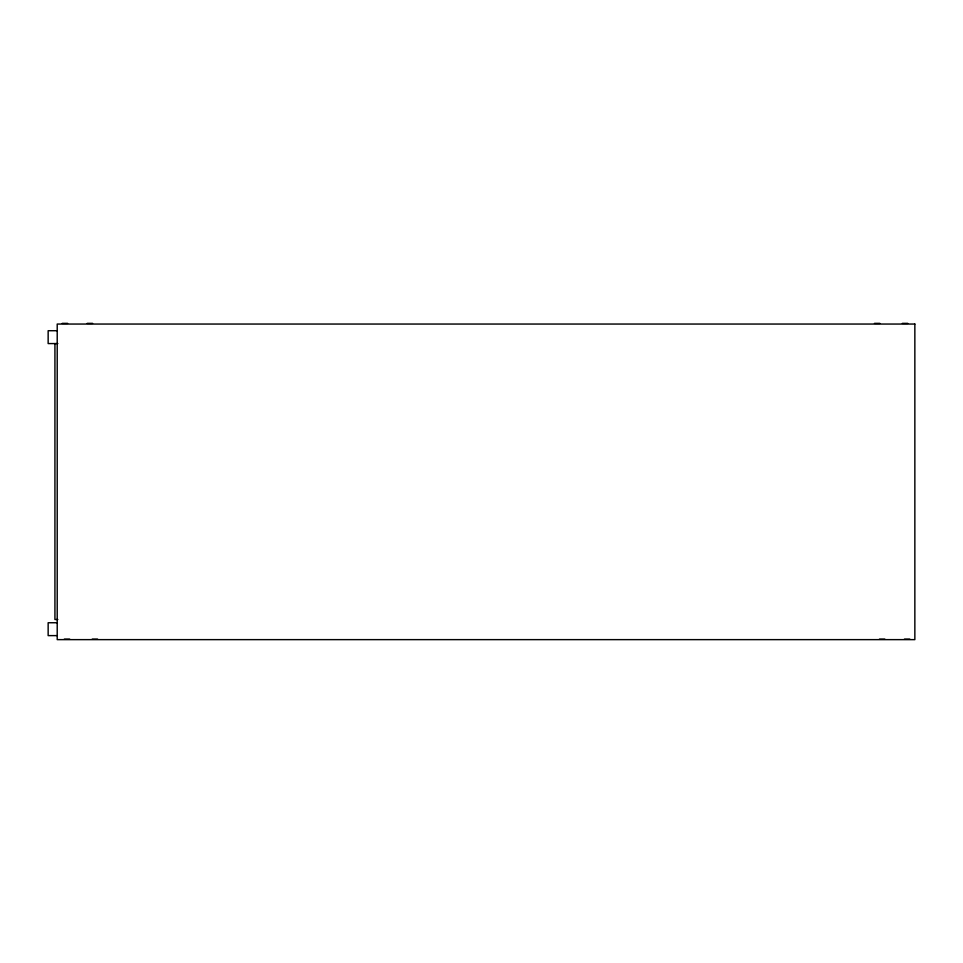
<?xml version="1.0" encoding="UTF-8"?>
<svg xmlns="http://www.w3.org/2000/svg" width="963" height="963" viewBox="0 0 963 963"><rect width="100%" height="100%" fill="white"/><g stroke="black" fill="none" stroke-linecap="round" stroke-linejoin="round"><path stroke-width="1.44" d="M62.246 323.363L67.627 323.363M87.212 323.363L92.592 323.363M874.476 323.363L879.857 323.363M902.355 323.363L907.736 323.363M56.721 330.718L48.15 330.718L48.15 343.574L57.828 343.574M57.828 619.498L54.927 619.498L54.927 343.574M56.721 622.748L48.15 622.748L48.15 635.616L56.721 635.616M64.328 639.119L69.709 639.119M92.219 639.119L97.588 639.119M879.472 639.119L884.853 639.119M904.438 639.119L909.818 639.119M914.85 324.05L57.214 324.05L57.214 639.637L914.85 639.637L914.85 324.05"/></g></svg>
